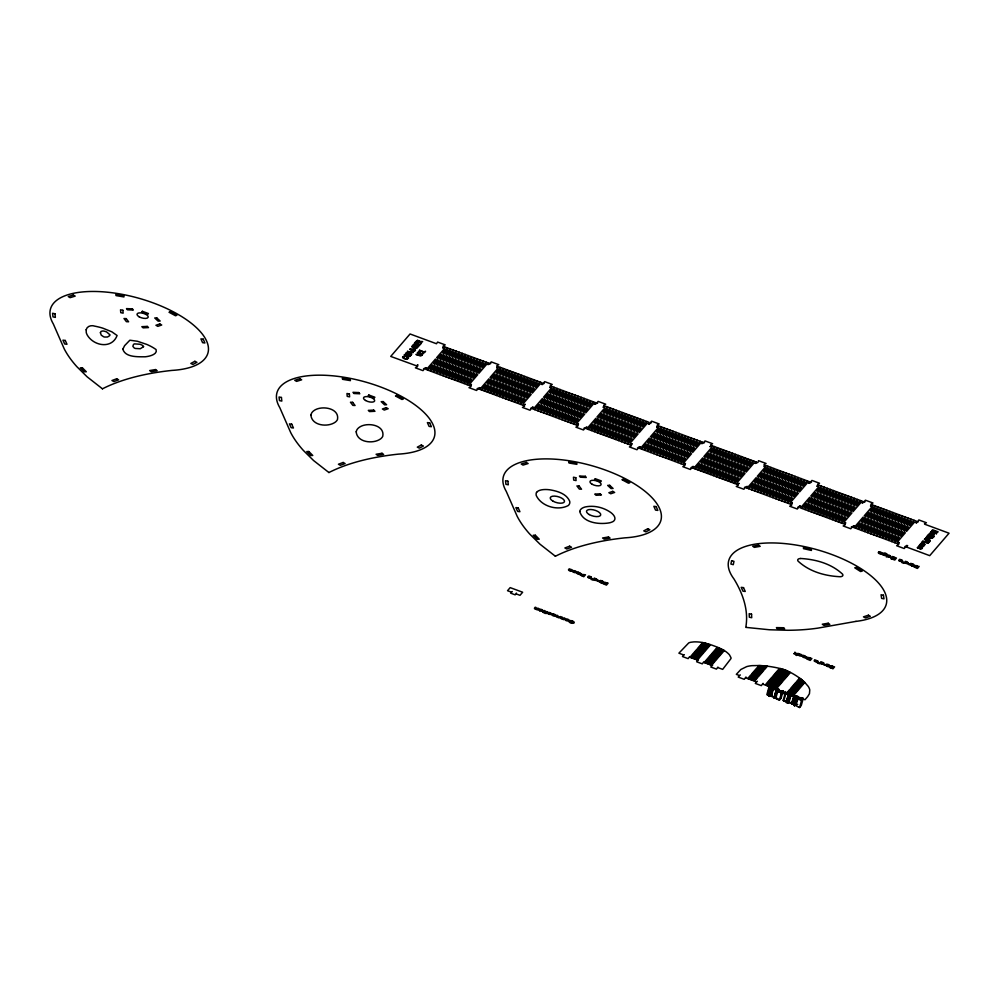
<?xml version="1.0" encoding="UTF-8"?>
<svg xmlns="http://www.w3.org/2000/svg" width="999" height="999" viewBox="0 0 999 999"><rect width="100%" height="100%" fill="white"/><g stroke="black" fill="none" stroke-linecap="round" stroke-linejoin="round"><path stroke-width="1.5" d="M787.499 692.819L788.81 693.531L786.75 700.449M789.185 702.235L791.358 702.796M786.8 700.749L786.113 700.374M404.732 356.68C399.213 356.943 409.777 360.789 406.893 357.442M413.973 345.954C408.491 346.228 418.956 350.087 416.146 346.715M420.429 351.398C414.96 351.673 425.374 355.557 422.602 352.147M596.578 579.595L594.667 579.457L596.565 579.408M823.039 663.299C818.156 665.072 829.182 664.148 820.853 661.775L819.155 663.736L821.103 663.698M890.221 556.518L886.35 556.905L888.049 554.944C890.609 554.944 892.894 558.691 888.361 556.905M907.579 562.887L903.695 563.311L905.394 561.351C908.029 561.401 910.226 565.084 905.706 563.324M768.293 691.808L769.892 686.088L770.729 687.562L768.818 687.549L766.832 694.705L769.68 695.004L768.718 696.116L769.367 696.353L771.041 694.405L769.917 694.717M767.657 695.017L769.655 687.861L771.678 687.849L769.367 696.353M768.718 696.116L771.678 687.849M771.59 689.872L772.389 687.012L773.039 687.25L770.791 695.629L771.453 695.816L773.451 688.673L772.789 688.473M774 698.064L775.998 690.908L776.885 690.871C773.251 705.806 773.126 694.492 777.672 688.96L778.321 689.198L776.323 696.353L774.462 697.527M774.65 698.301L776.885 690.871M775.112 697.764L777.672 688.96M780.756 694.605L781.555 691.745L778.671 691.121M777.472 699.35L779.445 700.074L781.443 692.919L783.116 690.983L780.406 691.021M781.63 693.581L782.429 690.721M779.445 700.074L781.131 698.126L783.116 690.983M784.302 699.063L785.901 693.343L785.239 693.144L783.241 700.299L783.903 700.499M786.051 702.522C791.72 682.442 786.375 706.418 786.812 701.885L788.81 694.742M786.775 702.784L789.21 694.879M793.918 690.883L789.622 695.953L787.624 703.096L788.873 702.634L791.308 694.005L794.068 695.816L790.271 696.191L788.273 703.333M793.631 696.69L795.154 697.027L792.532 704.208L791.57 703.796L793.568 696.64L794.879 696.815M791.57 703.796L794.055 696.553M794.804 703.184L793.019 704.382L795.017 697.227L796.802 696.041L794.405 697.864M793.593 704.595L795.591 697.439M798.426 696.628L796.428 703.783L795.204 705.194L794.567 704.957L796.565 697.801L798.426 696.628L794.742 705.731L794.105 705.494L796.802 696.041M794.742 705.731C795.953 704.457 796.503 696.465 796.74 698.576M794.567 704.957L795.778 703.546L797.776 696.39M796.253 705.906L799.575 707.517L801.573 700.361L803.246 698.413L798.963 697.402M801.56 701.248L802.359 698.388L800.948 697.577M803.246 698.413L801.248 705.569L799.575 707.517M933.291 535.227L932.367 534.19L929.582 534.015M806.555 656.98L804.32 655.856M814.447 660.102L818.106 661.288L817.032 660.976M923.338 544.867L924.412 544.63M419.692 341.483L417.582 340.184L415.971 341.446L421.428 343.119L419.355 341.958M931.792 530.769L932.616 529.782L938.123 531.818L936.413 532.942L931.905 531.356M929.507 538.786L928.808 538.998A1.573 0.662 15.6 0 1 927.984 538.798L928.683 537.974L929.532 538.661M914.185 565.434L917.219 565.734M796.765 704.745L797.689 704.432M418.818 346.116L418.069 347.015L412.824 345.08L414.498 344.018L418.768 345.567M932.641 535.139L929.545 534.165M571.503 570.367L568.955 569.455M554.695 615.197L552.135 614.285M881.293 553.209L878.733 552.297M414.71 351.049C411.725 352.048 406.331 346.928 413.349 349.825A3.259 1.361 15.6 0 0 412.699 349.475L413.062 349.275A4.058 1.698 15.6 0 1 414.048 349.862A4.071 1.698 15.6 0 0 415.109 349.862L415.484 350.199A4.196 1.748 15.6 0 1 414.485 350.224L414.81 350.736M535.476 608.503L536.238 607.604L535.227 607.23L534.465 608.116M557.217 616.545L557.979 615.646L556.967 615.272L556.168 616.196M561.725 618.206L562.487 617.307L561.475 616.932L560.714 617.819M419.043 341.396L418.494 342.033L416.77 341.396L417.657 340.572L418.968 340.934M442.857 347.777L443.206 345.979L445.179 344.855L437.624 342.07L436.488 343.743L410.065 333.978L390.721 356.418L416.371 365.784M569.742 570.079L571.278 570.616L569.78 570.392M552.934 614.897L554.457 615.446L552.959 615.209M879.532 552.922L881.056 553.458L879.557 553.234M935.126 531.755L937.237 531.843L936.75 532.405M415.646 345.179L413.673 345.055L414.21 344.468M924.537 544.542L921.49 543.394M580.894 573.588L578.683 572.452M547.327 612.25L546.915 613.436L545.004 613.386L544.742 612.624L546.228 611.975M418.082 346.054L415.871 345.866L416.483 345.217M416.433 365.746L417.919 364.81A24.575 10.265 15.6 0 1 417.694 365.147L417.495 366.583L415.409 367.844L422.964 370.629L424.051 369.368L423.539 368.818L425.711 367.682M444.58 346.94L442.907 347.939M427.472 368.331L435.477 359.028M436.588 357.742L444.592 348.451M427.872 370.167L432.43 364.872M433.541 363.599L441.546 354.295M442.657 353.009L447.215 347.727M430.482 369.443L438.499 360.139M439.597 358.866L447.614 349.563M430.894 371.278L435.452 365.996M436.551 364.71L444.567 355.407M445.666 354.133L450.237 348.838M433.504 370.554L441.521 361.263M442.619 359.977L450.636 350.674M433.916 372.39L438.474 367.108M439.572 365.821L447.589 356.531M448.688 355.244L453.246 349.95M436.526 371.678L444.543 362.375M445.641 361.089L453.658 351.798M436.938 373.514L441.483 368.219M442.594 366.945L450.611 357.642M451.71 356.356L456.268 351.074M439.548 372.789L447.552 363.486M448.663 362.212L456.668 352.909M439.947 374.625L444.505 369.343M445.616 368.057L453.621 358.766M454.732 357.48L459.29 352.185M442.569 373.901L450.574 364.61M451.685 363.324L459.69 354.033M442.969 375.749L447.527 370.454M448.638 369.168L456.643 359.877M457.754 358.591L462.312 353.296M445.579 375.025L453.596 365.721M454.695 364.435L462.712 355.144M445.991 376.86L450.549 371.578M451.648 370.292L459.665 360.989M460.764 359.715L465.334 354.42M448.601 376.136L456.618 366.845M457.717 365.559L465.734 356.256M449.013 377.972L453.571 372.689M454.67 371.403L462.687 362.113M463.786 360.826L468.344 355.532M451.623 377.26L459.64 367.957M460.739 366.67L468.756 357.38M452.035 379.096L456.58 373.801M457.692 372.527L465.709 363.224M466.808 361.938L471.366 356.655M454.645 378.371L462.649 369.068M463.761 367.794L471.778 358.491M455.044 380.207L459.602 374.925M460.714 373.638L468.718 364.335M469.83 363.062L474.388 357.767M457.667 379.483L465.671 370.192M466.783 368.906L474.787 359.603M458.066 381.318L462.624 376.036M463.736 374.75L471.74 365.459M472.852 364.173L477.41 358.878M460.676 380.607L468.693 371.303M469.805 370.017L477.809 360.726M461.088 382.442L465.646 377.16M466.745 375.874L474.762 366.571M475.861 365.284L480.432 360.002M463.698 381.718L471.715 372.427M472.814 371.141L480.831 361.838M464.11 383.554L468.668 378.271M469.767 376.985L477.784 367.694M478.883 366.408L483.441 361.114M466.72 382.842L474.737 373.539M475.836 372.252L483.853 362.962M467.132 384.677L471.678 379.383M472.789 378.109L480.806 368.806M481.905 367.52L486.463 362.237M469.742 383.953L477.747 374.65M478.858 373.376L486.875 364.073M488.012 364.473L488.986 363.349M478.946 388.848L479.92 387.724M497.077 367.819L498.501 366.683L542.182 382.829L541.47 384.228L542.157 384.553M480.919 388.087L488.936 378.783M490.034 377.51L498.051 368.206M481.331 389.922L485.889 384.64M486.988 383.354L495.005 374.051M496.103 372.777L500.661 367.482M483.941 389.198L491.958 379.907M493.056 378.621L501.073 369.318M484.353 391.034L488.898 385.751M490.01 384.465L498.026 375.174M499.125 373.888L503.683 368.594M486.963 390.322L494.967 381.019M496.078 379.732L504.083 370.442M487.362 392.157L491.92 386.863M493.031 385.589L501.036 376.286M502.147 375L506.705 369.717M489.985 391.433L497.989 382.13M499.1 380.856L507.105 371.553M490.384 393.269L494.942 387.987M496.053 386.7L504.058 377.397M505.169 376.123L509.727 370.829M492.994 392.545L501.011 383.254M502.122 381.968L510.127 372.664M493.406 394.38L497.964 389.098M499.063 387.812L507.08 378.521M508.179 377.235L512.749 371.94M496.016 393.668L504.033 384.365M505.132 383.079L513.149 373.788M496.428 395.504L500.986 390.222M502.085 388.936L510.102 379.632M511.201 378.346L515.759 373.064M499.038 394.78L507.055 385.489M508.154 384.203L516.171 374.9M499.45 396.615L503.996 391.333M505.107 390.047L513.124 380.756M514.223 379.47L518.781 374.175M502.06 395.904L510.064 386.601M511.176 385.314L519.193 376.024M502.46 397.739L507.017 392.445M508.129 391.171L516.133 381.868M517.245 380.582L521.803 375.299M505.082 397.015L513.086 387.712M514.198 386.438L522.202 377.135M505.482 398.851L510.039 393.569M511.151 392.282L519.155 382.979M520.267 381.705L524.825 376.411M508.091 398.126L516.108 388.836M517.22 387.55L525.224 378.246M508.503 399.962L513.061 394.68M514.16 393.394L522.177 384.103M523.289 382.817L527.847 377.522M511.113 399.25L519.13 389.947M520.229 388.661L528.246 379.37M511.525 401.086L516.083 395.791M517.182 394.518L525.199 385.214M526.298 383.928L530.856 378.646M514.135 400.362L522.152 391.071M523.251 389.785L531.268 380.482M514.547 402.197L519.093 396.915M520.204 395.629L528.221 386.338M529.32 385.052L533.878 379.757M517.157 401.473L525.162 392.182M526.273 390.896L534.29 381.606M517.569 403.321L522.115 398.027M523.226 396.74L531.231 387.45M532.342 386.163L536.9 380.869M520.179 402.597L528.184 393.294M529.295 392.02L537.3 382.717M520.579 404.433L525.137 399.15M526.248 397.864L534.253 388.561M535.364 387.287L539.922 381.993M523.189 403.708L531.206 394.418M532.317 393.131L540.322 383.828M523.339 405.257L525.062 404.295M525.062 404.42L523.976 405.681L524.562 406.156L522.477 407.417L530.032 410.214L531.118 408.953L530.606 408.391L532.617 407.205M542.22 384.503L544.243 383.329L543.718 382.767L544.692 381.643L552.235 384.428L550.274 385.552L550.861 386.039L549.775 387.3M533.366 407.48L532.504 408.803L576.336 425.037L577.772 423.901M550.524 387.575L551.498 386.451M534.378 407.842L542.382 398.551M543.493 397.265L551.498 387.962M534.777 409.677L539.335 404.395M540.447 403.109L548.451 393.818M549.562 392.532L554.12 387.237M537.4 408.966L545.404 399.662M546.515 398.376L554.52 389.086M537.799 410.801L542.357 405.507M543.468 404.233L551.473 394.93M552.584 393.643L557.142 388.361M540.409 410.077L548.426 400.774M549.537 399.5L557.542 390.197M540.821 411.913L545.379 406.63M546.478 405.344L554.495 396.041M555.594 394.767L560.164 389.473M543.431 411.188L551.448 401.898M552.547 400.611L560.564 391.308M543.843 413.024L548.401 407.742M549.5 406.456L557.517 397.165M558.616 395.879L563.174 390.584M546.453 412.312L554.47 403.009M555.569 401.723L563.586 392.432M546.865 414.148L551.411 408.866M552.522 407.58L560.539 398.276M561.638 396.99L566.196 391.708M549.475 413.424L557.479 404.133M558.591 402.847L566.608 393.544M549.875 415.259L554.433 409.977M555.544 408.691L563.548 399.4M564.66 398.114L569.218 392.819M552.497 414.548L560.501 405.244M561.613 403.958L569.617 394.667M552.897 416.383L557.454 411.089M558.566 409.815L566.57 400.512M567.682 399.225L572.24 393.931M555.506 415.659L563.523 406.356M564.635 405.082L572.639 395.779M555.919 417.495L560.476 412.212M561.575 410.926L569.592 401.623M570.704 400.349L575.262 395.055M558.528 416.77L566.545 407.48M567.644 406.193L575.661 396.89M558.941 418.606L563.498 413.324M564.597 412.038L572.614 402.747M573.713 401.461L578.271 396.166M561.55 417.894L569.567 408.591M570.666 407.305L578.683 398.014M561.962 419.73L566.508 414.435M567.619 413.161L575.636 403.858M576.735 402.572L581.293 397.29M564.572 419.006L572.577 409.702M573.688 408.429L581.705 399.125M564.984 420.841L569.53 415.559M570.641 414.273L578.646 404.97M579.757 403.696L584.315 398.401M567.594 420.117L575.599 410.826M576.71 409.54L584.715 400.237M567.994 421.953L572.552 416.67M573.663 415.384L581.668 406.094M582.779 404.807L587.337 399.513M570.604 421.241L578.621 411.938M579.732 410.651L587.737 401.361M571.016 423.077L575.574 417.794M576.673 416.508L584.69 407.205M585.801 405.919L590.359 400.636M573.626 422.352L581.643 413.062M582.742 411.775L590.759 402.472M574.038 424.188L578.596 418.906M579.695 417.619L587.712 408.329M588.811 407.043L593.369 401.748M576.648 423.476L584.665 414.173M585.764 412.887L593.781 403.596M594.917 403.983L595.891 402.859M603.221 407.055L604.308 405.794L603.721 405.307L605.681 404.183L598.139 401.398L597.165 402.522L597.677 403.084L594.942 404.12M585.864 428.371L586.825 427.247M587.824 427.609L595.841 418.306M596.952 417.02L604.957 407.729M588.236 429.445L592.794 424.15M593.893 422.877L601.91 413.574M603.009 412.287L607.579 406.993M590.846 428.721L598.863 419.418M599.962 418.144L607.979 408.841M591.258 430.557L595.816 425.274M596.915 423.988L604.932 414.685M606.031 413.411L610.589 408.116M593.868 429.832L601.885 420.542M602.984 419.255L611.001 409.952M594.28 431.668L598.826 426.386M599.937 425.099L607.954 415.809M609.053 414.523L613.611 409.228M596.89 430.956L604.894 421.653M606.006 420.367L614.023 411.076M597.302 432.792L601.848 427.497M602.959 426.223L610.963 416.92M612.075 415.634L616.633 410.352M599.912 432.067L607.916 422.764M609.028 421.491L617.032 412.187M600.312 433.903L604.87 428.621M605.981 427.335L613.985 418.032M615.097 416.758L619.655 411.463M602.921 433.179L610.938 423.888M612.05 422.602L620.054 413.299M603.334 435.015L607.892 429.732M608.99 428.446L617.007 419.155M618.119 417.869L622.677 412.575M605.943 434.303L613.96 425M615.059 423.713L623.076 414.423M606.356 436.138L610.913 430.856M612.012 429.57L620.029 420.267M621.128 418.981L625.686 413.698M608.965 435.414L616.982 426.123M618.081 424.837L626.098 415.534M609.378 437.25L613.923 431.968M615.034 430.681L623.051 421.391M624.15 420.104L628.708 414.81M611.987 436.538L619.992 427.235M621.103 425.949L629.12 416.658M612.399 438.374L616.945 433.079M618.056 431.805L626.061 422.502M627.172 421.216L631.73 415.934M615.009 437.649L623.014 428.346M624.125 427.072L632.13 417.769M615.409 439.485L619.967 434.203M621.078 432.917L629.083 423.613M630.194 422.34L634.752 417.045M618.019 438.761L626.036 429.47M627.147 428.184L635.152 418.881M618.431 440.596L622.989 435.314M624.088 434.028L632.105 424.737M633.216 423.451L637.774 418.156M621.041 439.885L629.058 430.581M630.157 429.295L638.174 420.005M621.453 441.72L626.011 436.438M627.11 435.152L635.127 425.849M636.226 424.563L640.784 419.28M624.063 440.996L632.08 431.705M633.179 430.419L641.196 421.116M624.475 442.832L629.02 437.55M630.132 436.263L638.149 426.973M639.248 425.686L643.806 420.392M627.085 442.12L635.089 432.817M636.201 431.531L644.218 422.24M627.497 443.956L632.042 438.661M633.154 437.387L641.158 428.084M642.27 426.798L646.828 421.503M630.107 443.231L638.111 433.928M639.223 432.654L647.227 423.351M630.257 444.78L631.967 443.818M631.98 443.931L630.881 445.192L631.48 445.679L629.42 446.928L636.95 449.737L638.036 448.476L637.524 447.914L639.522 446.728M649.125 424.026L651.161 422.852L650.649 422.29L651.598 421.178L659.165 423.951L657.192 425.075L657.767 425.549L656.68 426.81M512.287 591.545L510.651 593.156L515.172 594.83L516.433 593.081M639.31 448.126L640.284 447.003M657.429 427.097L658.865 425.961L702.784 442.257M641.283 447.365L649.3 438.062M650.399 436.775L658.416 427.485M641.695 449.2L646.241 443.918M647.352 442.632L655.369 433.329M656.468 432.055L661.026 426.76M644.305 448.476L652.31 439.185M653.421 437.899L661.438 428.596M644.717 450.312L649.263 445.03M650.374 443.743L658.378 434.453M659.49 433.166L664.048 427.872M647.327 449.6L655.332 440.297M656.443 439.011L664.447 429.72M647.727 451.436L652.285 446.141M653.396 444.867L661.4 435.564M662.512 434.278L667.07 428.996M650.337 450.711L658.353 441.408M659.465 440.134L667.469 430.831M650.749 452.547L655.307 447.265M656.405 445.979L664.422 436.675M665.534 435.402L670.092 430.107M653.358 451.823L661.375 442.532M662.474 441.246L670.491 431.943M653.771 453.658L658.329 448.376M659.427 447.09L667.444 437.799M668.543 436.513L673.101 431.218M656.38 452.947L664.397 443.643M665.496 442.357L673.513 433.067M656.793 454.782L661.338 449.5M662.449 448.214L670.466 438.911M671.565 437.624L676.123 432.342M659.402 454.058L667.407 444.767M668.518 443.481L676.535 434.178M659.815 455.894L664.36 450.611M665.471 449.325L673.476 440.035M674.587 438.748L679.145 433.454M662.424 455.182L670.429 445.879M671.54 444.592L679.545 435.302M662.824 457.018L667.382 451.723M668.493 450.449L676.498 441.146M677.609 439.86L682.167 434.577M665.434 456.293L673.451 446.99M674.562 445.716L682.567 436.413M665.846 458.129L670.404 452.847M671.503 451.56L679.52 442.257M680.631 440.984L685.189 435.689M668.456 457.405L676.473 448.114M677.572 446.828L685.589 437.525M668.868 459.24L673.426 453.958M674.525 452.672L682.542 443.381M683.641 442.095L688.199 436.8M671.478 458.529L679.495 449.225M680.594 447.939L688.611 438.648M671.89 460.364L676.435 455.069M677.547 453.796L685.564 444.493M686.663 443.206L691.221 437.924M674.5 459.64L682.504 450.337M683.616 449.063L691.633 439.76M578.021 573.289L578.059 573.251A5.457 2.273 15.6 0 1 578.846 573.451L580.719 573.701M674.912 461.476L679.457 456.193M680.569 454.907L688.573 445.604M689.685 444.33L694.243 439.036M677.522 460.751L685.526 451.461M686.638 450.174L694.642 440.871M677.921 462.587L682.479 457.305M683.591 456.019L691.595 446.728M692.707 445.442L697.265 440.147M680.531 461.875L688.548 452.572M689.66 451.286L697.664 441.995M680.943 463.711L685.501 458.429M686.6 457.142L694.617 447.839M695.729 446.553L700.287 441.271M683.553 462.987L691.57 453.696M692.669 452.41L700.686 443.106M684.677 463.411L683.241 464.547L639.385 448.301M701.835 443.506L702.796 442.382M685.426 463.698L684.34 464.96L684.914 465.434L682.829 466.695L690.384 469.48L691.47 468.219L690.958 467.669L692.981 466.483M710.139 446.578L711.226 445.317L710.626 444.83L712.587 443.706L705.044 440.921L704.083 442.033L704.595 442.594L701.86 443.643M692.769 467.882L693.731 466.758L693.106 466.433M711.85 445.729L710.139 446.69M694.742 467.12L702.747 457.829M703.858 456.543L711.862 447.24M695.142 468.956L699.7 463.673M700.811 462.387L708.815 453.096M709.927 451.81L714.485 446.516M697.752 468.244L705.769 458.941M706.88 457.654L714.884 448.364M698.164 470.079L702.722 464.785M703.82 463.511L711.837 454.208M712.949 452.922L717.507 447.639M700.774 469.355L708.791 460.052M709.889 458.778L717.906 449.475M701.186 471.191L705.744 465.909M706.842 464.622L714.859 455.319M715.958 454.046L720.516 448.751M703.796 470.467L711.812 461.176M712.911 459.89L720.928 450.586M704.208 472.302L708.753 467.02M709.864 465.734L717.881 456.443M718.98 455.157L723.538 449.862M706.817 471.59L714.822 462.287M715.933 461.001L723.95 451.71M707.23 473.426L711.775 468.131M712.886 466.858L720.891 457.554M722.002 456.268L726.56 450.986M709.839 472.702L717.844 463.411M718.955 462.125L726.96 452.822M710.239 474.537L714.797 469.255M715.908 467.969L723.913 458.678M725.024 457.392L729.582 452.097M712.849 473.813L720.866 464.523M721.977 463.236L729.982 453.946M713.261 475.661L717.819 470.367M718.918 469.08L726.935 459.79M728.046 458.504L732.604 453.209M715.871 474.937L723.888 465.634M724.987 464.36L733.004 455.057M716.283 476.773L720.841 471.491M721.94 470.204L729.957 460.901M731.056 459.627L735.614 454.333M718.893 476.048L726.91 466.758M728.009 465.472L736.026 456.168M719.305 477.884L723.85 472.602M724.962 471.316L732.979 462.025M734.078 460.739L738.636 455.444M721.915 477.172L729.919 467.869M731.031 466.583L739.048 457.292M722.327 479.008L726.872 473.713M727.984 472.44L735.988 463.136M737.1 461.85L741.658 456.568M724.937 478.284L732.941 468.981M734.053 467.707L742.057 458.404M725.336 480.119L729.894 474.837M731.006 473.551L739.01 464.248M740.122 462.974L744.68 457.679M727.946 479.395L735.963 470.104M737.075 468.818L745.079 459.515M728.358 481.231L732.916 475.949M734.015 474.662L742.032 465.372M743.144 464.085L747.702 458.791M730.968 480.519L738.985 471.216M740.084 469.93L748.101 460.639M731.38 482.355L735.938 477.072M737.037 475.786L745.054 466.483M746.153 465.197L750.711 459.915M733.99 481.63L742.007 472.34M743.106 471.053L751.123 461.75M734.402 483.466L738.96 478.184M740.059 476.898L748.076 467.607M749.175 466.321L753.733 461.026M737.012 482.754L745.017 473.451M746.128 472.165L754.145 462.874M737.162 484.29L738.873 483.329M755.281 463.261L756.255 462.137M738.885 483.454L737.799 484.715L738.323 485.177L736.288 486.451L743.843 489.248L744.929 487.987L744.417 487.425L747.177 486.401M746.216 487.649L747.19 486.525M764.347 466.608L765.771 465.484L809.702 481.78M748.189 486.888L756.206 477.584M757.304 476.298L765.321 467.008M748.601 488.723L753.159 483.429M754.257 482.142L762.274 472.852M763.373 471.565L767.931 466.271M751.211 487.999L759.228 478.696M760.326 477.422L768.343 468.119M751.623 489.835L756.168 484.552M757.279 483.266L765.296 473.963M766.395 472.689L770.953 467.395M754.233 489.11L762.237 479.82M763.348 478.533L771.365 469.23M754.645 490.946L759.19 485.664M760.301 484.378L768.306 475.087M769.417 473.801L773.975 468.506M757.254 490.234L765.259 480.931M766.37 479.645L774.375 470.354M757.654 492.07L762.212 486.775M763.323 485.502L771.328 476.198M772.439 474.912L776.997 469.63M760.264 491.346L768.281 482.042M769.392 480.769L777.397 471.466M760.676 493.181L765.234 487.899M766.333 486.613L774.35 477.31M775.461 476.036L780.019 470.741M763.286 492.457L771.303 483.166M772.402 481.88L780.419 472.577M763.698 494.293L768.256 489.011M769.355 487.724L777.372 478.434M778.471 477.147L783.029 471.853M766.308 493.581L774.325 484.278M775.424 482.992L783.441 473.701M766.72 495.417L771.265 490.134M772.377 488.848L780.394 479.545M781.493 478.259L786.051 472.977M769.33 494.692L777.334 485.402M778.446 484.115L786.463 474.812M769.742 496.528L774.287 491.246M775.399 489.96L783.403 480.669M784.515 479.383L789.073 474.088M772.352 495.816L780.356 486.513M781.468 485.227L789.472 475.936M772.751 497.652L777.309 492.357M778.421 491.083L786.425 481.78M787.537 480.494L792.095 475.212M775.361 496.928L783.378 487.624M784.49 486.351L792.494 477.047M775.773 498.763L780.331 493.481M781.43 492.195L789.447 482.892M790.559 481.618L795.117 476.323M778.383 498.039L786.4 488.748M787.499 487.462L795.516 478.159M778.795 499.875L783.353 494.592M784.452 493.306L792.469 484.016M793.568 482.729L798.126 477.435M781.405 499.163L789.422 489.86M790.521 488.573L798.538 479.283M781.817 500.998L786.375 495.704M787.474 494.43L795.491 485.127M796.59 483.841L801.148 478.558M784.427 500.274L792.432 490.984M793.543 489.697L801.56 480.394M784.839 502.11L789.385 496.828M790.496 495.541L798.501 486.251M799.612 484.965L804.17 479.67M787.449 501.386L795.454 492.095M796.565 490.809L804.57 481.518M787.849 503.234L792.407 497.939M793.518 496.653L801.523 487.362M802.634 486.076L807.192 480.781M790.459 502.509L798.476 493.206M799.587 491.933L807.592 482.629M791.583 502.934L790.147 504.07L746.29 487.824M808.74 483.029L809.702 481.905M792.332 503.209L791.245 504.47L791.82 504.945L789.734 506.218L797.289 509.003L798.376 507.742L797.864 507.18L799.887 506.006M809.49 483.304L811.5 482.117L810.988 481.555L811.95 480.432L819.505 483.229L817.532 484.353L818.131 484.827L817.045 486.088M818.768 485.252L817.07 486.238M801.648 506.643L809.652 497.34M810.763 496.053L818.78 486.763M802.06 508.479L806.605 503.196M807.716 501.91L815.721 492.607M816.832 491.321L821.39 486.038M804.67 507.754L812.674 498.464M813.785 497.177L821.79 487.874M805.069 509.59L809.627 504.308M810.738 503.021L818.743 493.731M819.854 492.445L824.412 487.15M807.679 508.878L815.696 499.575M816.807 498.289L824.812 488.998M808.091 510.714L812.649 505.419M813.748 504.145L821.765 494.842M822.876 493.556L827.434 488.274M684.352 654.657L682.467 656.543L688.136 658.628L689.635 656.605M810.701 509.989L818.718 500.686M819.817 499.413L827.834 490.109M811.113 511.825L815.671 506.543M816.77 505.257L824.787 495.954M825.886 494.68L830.444 489.385M813.723 511.101L821.74 501.81M822.839 500.524L830.856 491.221M690.759 656.368L696.365 649.862M697.14 648.975L702.672 642.557M814.135 512.937L818.693 507.654M819.792 506.368L827.809 497.077M828.908 495.791L833.466 490.497M690.609 657.492L693.793 653.796M694.567 652.896L700.174 646.39M700.948 645.491L703.371 642.694M692.007 656.83L697.614 650.324M698.388 649.425L703.995 642.931M816.745 512.225L824.749 502.922M825.861 501.635L833.878 492.345M691.857 657.954L695.042 654.258M695.816 653.358L701.423 646.852M702.197 645.953L704.745 643.006L710.726 644.742A48.352 20.205 15.6 0 1 717.257 647.152L723.126 649.874A18.319 7.655 15.6 0 1 726.598 652.147L727.297 652.722A23.964 10.015 15.6 0 1 729.47 654.857L730.968 657.667A13.961 5.832 15.6 0 1 730.993 658.553L722.677 669.367L718.206 667.719M693.244 657.292L698.85 650.786M699.625 649.887L705.232 643.381M817.157 514.06L821.702 508.778M822.814 507.492L830.818 498.189M831.93 496.903L836.488 491.62M693.094 658.416L696.278 654.72M697.052 653.821L702.659 647.315M703.433 646.415L706.068 643.356M694.48 657.742L700.087 651.248M700.861 650.349L706.468 643.843M694.33 658.878L697.514 655.169M698.289 654.27L703.895 647.777M704.67 646.877L707.392 643.718M819.767 513.336L827.771 504.045M828.883 502.759L836.887 493.456M695.716 658.204L701.323 651.698M702.097 650.799L707.704 644.293M695.566 659.328L698.751 655.631M699.525 654.732L705.132 648.226M705.906 647.327L708.678 644.105M820.167 515.172L824.724 509.89M825.836 508.603L833.84 499.313M834.952 498.026L839.51 492.732M696.965 658.666L702.559 652.16M703.333 651.261L708.94 644.755M696.803 659.79L699.999 656.093M700.761 655.194L706.368 648.688M707.142 647.789L709.964 644.517M698.201 659.115L703.796 652.609M704.57 651.723L710.177 645.217M822.776 514.46L830.793 505.157M831.905 503.871L839.909 494.58M698.501 659.889L696.628 661.775L702.285 663.86L703.783 661.837M823.188 516.296L827.746 511.001M828.845 509.727L836.862 500.424M837.974 499.138L842.532 493.843M825.798 515.571L833.815 506.268M834.914 504.994L842.931 495.691M826.21 517.407L830.768 512.125M831.867 510.839L839.884 501.535M840.983 500.262L845.541 494.967M828.82 516.683L836.837 507.392M837.936 506.106L845.953 496.803M704.932 661.613L710.539 655.107M711.313 654.208L716.92 647.702M704.782 662.737L707.966 659.04M708.741 658.141L714.347 651.635M715.122 650.736L717.944 647.464M829.232 518.518L833.79 513.236M834.889 511.95L842.906 502.659M844.005 501.373L848.563 496.078M706.181 662.062L711.775 655.569M712.549 654.67L718.156 648.164M706.018 663.199L709.215 659.49M709.977 658.591L715.584 652.097M716.358 651.198L719.143 647.976M831.842 517.807L839.847 508.503M840.958 507.217L848.975 497.927M707.417 662.524L713.011 656.018M713.786 655.119L719.392 648.626M707.255 663.648L710.451 659.952M711.226 659.053L716.82 652.547M717.594 651.648L720.316 648.501M708.653 662.986L714.26 656.48M715.034 655.581L720.629 649.075M832.254 519.642L836.8 514.348M837.911 513.074L845.916 503.771M847.027 502.485L851.585 497.202M708.491 664.11L711.688 660.414M712.462 659.515L718.069 653.009M718.83 652.11L721.478 649.05M709.889 663.436L715.496 656.942M716.271 656.043L721.865 649.537M834.864 518.918L842.869 509.615M843.98 508.341L851.985 499.038M709.74 664.572L712.924 660.863M713.698 659.964L719.305 653.471M720.079 652.572L722.614 649.612M711.126 663.898L716.733 657.392M717.507 656.493L723.114 649.987M710.976 665.034L714.173 661.326M714.947 660.426L720.541 653.92M721.315 653.034L723.738 650.224M835.264 520.754L839.822 515.472M840.933 514.185L848.938 504.882M850.049 503.608L854.607 498.314M712.374 664.36L717.981 657.854M718.756 656.955L724.275 650.549M712.662 665.122L710.776 667.007L716.445 669.093L717.944 667.07M837.886 520.029L845.891 510.739M847.002 509.453L855.007 500.149M838.286 521.865L842.844 516.583M843.943 515.297L851.96 506.006M853.071 504.72L857.629 499.425M840.896 521.153L848.913 511.85M850.012 510.564L858.029 501.273M841.308 522.989L845.866 517.707M846.965 516.421L854.982 507.117M856.081 505.831L860.651 500.549M843.918 522.265L851.935 512.974M853.034 511.688L861.051 502.385M845.042 522.689L843.606 523.826L799.937 507.679L800.636 506.281L799.987 505.956M862.187 502.784L863.161 501.66M853.134 527.16L854.095 526.036M871.253 506.131L872.676 504.994L916.358 521.141L915.646 522.539L916.333 522.864M855.094 526.398L863.111 517.107M864.222 515.821L872.227 506.518M855.506 528.234L860.064 522.952M861.163 521.665L869.18 512.375M870.291 511.088L874.849 505.794M858.116 527.522L866.133 518.219M867.232 516.933L875.249 507.642M858.528 529.358L863.086 524.063M864.185 522.789L872.202 513.486M873.301 512.2L877.859 506.918M861.138 528.633L869.155 519.33M870.254 518.056L878.271 508.753M861.55 530.469L866.108 525.187M867.207 523.901L875.224 514.597M876.323 513.324L880.881 508.029M864.16 529.745L872.164 520.454M873.276 519.168L881.293 509.865M740.309 674.912L738.199 677.085L744.243 679.32L745.978 677.01M864.572 531.58L869.118 526.298M870.229 525.012L878.233 515.721M879.345 514.435L883.903 509.14M867.182 530.869L875.186 521.565M876.298 520.279L884.302 510.988M867.582 532.704L872.139 527.41M873.251 526.136L881.255 516.833M882.367 515.546L886.925 510.264M870.191 531.98L878.208 522.677M879.32 521.403L887.324 512.1M870.604 533.816L875.161 528.533M876.26 527.247L884.277 517.944M885.389 516.67L889.947 511.376M747.714 678.558L750.823 674.949M751.573 674.075L757.03 667.744M757.779 666.87L758.965 665.496M873.213 533.091L881.23 523.801M882.329 522.514L890.346 513.211M749.2 677.946L754.657 671.615M755.406 670.741L759.902 665.534M749.125 679.07L752.235 675.474M752.984 674.6L758.441 668.269M759.19 667.394L760.763 665.571M873.626 534.927L878.183 529.645M879.282 528.359L887.299 519.068M888.398 517.782L892.956 512.487M750.561 678.458L756.018 672.127M756.767 671.253L761.613 665.634M750.499 679.582L753.596 675.973M754.345 675.099L759.802 668.781M760.564 667.906L762.462 665.684M876.235 534.215L884.252 524.912M885.351 523.626L893.368 514.335M751.935 678.958L757.379 672.627M758.141 671.753L763.311 665.759M751.86 680.082L754.969 676.485M755.719 675.611L761.176 669.28M761.925 668.406L764.148 665.821M753.296 679.47L758.753 673.139M759.502 672.265L764.959 665.933M876.647 536.051L881.205 530.769M882.304 529.482L890.321 520.179M891.42 518.893L895.978 513.611M753.221 680.594L756.33 676.985M757.08 676.111L762.537 669.78M763.286 668.918L765.808 665.996M754.657 679.969L760.114 673.638M760.863 672.764L766.32 666.433M879.257 535.327L887.274 526.036M888.373 524.75L896.39 515.447M754.595 681.093L757.692 677.497M758.453 676.623L763.898 670.292M764.66 669.417L767.444 666.183M879.669 537.162L884.215 531.88M885.326 530.594L893.331 521.303M894.442 520.017L899 514.722M757.392 681.231L755.281 683.403L761.325 685.626L763.061 683.328M882.279 536.451L890.284 527.147M891.395 525.861L899.4 516.57M882.679 538.286L887.237 532.991M888.348 531.718L896.353 522.415M897.464 521.128L902.022 515.846M885.301 537.562L893.306 528.259M894.417 526.985L902.422 517.682M885.701 539.398L890.259 534.115M891.37 532.829L899.375 523.526M900.486 522.252L905.044 516.958M888.311 538.673L896.328 529.383M897.427 528.096L905.444 518.793M888.723 540.509L893.281 535.227M894.38 533.941L902.397 524.65M903.496 523.364L908.066 518.069M765.996 684.053L772.065 677.01M772.901 676.036L778.97 669.005M765.846 685.277L769.292 681.268M770.129 680.294L776.198 673.264M777.035 672.29L780.306 668.493M891.333 539.797L899.35 530.494M900.449 529.208L908.466 519.917M767.369 684.552L773.438 677.522M774.275 676.548L780.344 669.505M767.22 685.776L770.666 681.78M771.503 680.806L777.572 673.763M778.408 672.789L781.767 668.893L783.903 669.58A15.859 6.631 15.6 0 1 786.663 670.604L790.883 672.639A50.45 21.079 15.6 0 1 804.67 682.317L808.228 686.388A31.956 13.349 15.6 0 1 809.764 689.947L809.452 693.706L807.642 696.653L804.982 699.737L802.209 698.713M891.745 541.633L896.303 536.351M897.402 535.064L905.419 525.761M906.518 524.475L911.076 519.193M768.743 685.064L774.812 678.021M775.649 677.06L781.717 670.017M768.593 686.288L772.04 682.28M772.876 681.318L778.945 674.275M779.782 673.301L783.204 669.33M894.355 540.909L902.372 531.618M903.471 530.332L911.488 521.028M770.117 685.564L776.173 678.533M777.01 677.559L783.079 670.516M883.428 554.845L882.317 554.695C882.292 550.936 889.56 554.87 886.113 554.033M769.954 686.788L773.413 682.792M774.25 681.817L780.306 674.775M781.143 673.813L784.59 669.805M771.478 686.076L777.547 679.033M778.383 678.059L784.44 671.028M894.767 542.744L899.312 537.462M900.424 536.176L908.441 526.885M909.54 525.599L914.097 520.304M771.328 687.3L774.774 683.291M775.611 682.317L781.68 675.287M782.517 674.313L785.951 670.329M772.389 687.012L771.315 687.562L769.892 686.088M772.839 686.575L778.908 679.545M779.744 678.571L785.813 671.528M897.377 542.032L905.381 532.729M906.493 531.443L914.497 522.152M776.136 683.803L770.716 688.96M776.972 682.829L783.041 675.786M783.878 674.812L787.262 670.891M897.527 543.568L898.488 542.457M774.213 687.087L780.269 680.044M781.106 679.07L787.175 672.04M899.25 542.732L898.163 543.993L898.738 544.467L896.652 545.729L904.195 548.526L905.294 547.265L904.769 546.703L906.792 545.516M916.408 522.827L918.406 521.64L917.894 521.078L918.868 519.955L926.41 522.739L924.45 523.863L925.024 524.338L949.05 533.216L929.719 555.656L906.605 547.065M774.05 688.311L777.509 684.303M778.346 683.328L784.402 676.298M785.239 675.324L788.548 671.49M775.574 687.587L781.643 680.544M782.479 679.582L788.536 672.539M775.461 688.835L778.92 684.827M779.757 683.853L785.813 676.81M786.65 675.848L789.847 672.14M803.671 656.693L803.696 656.655A5.457 2.273 15.6 0 1 804.495 656.855L806.355 657.117M776.985 688.111L783.054 681.068M783.89 680.094L789.947 673.064M778.321 689.198L776.46 690.371M779.432 689.385L778.533 690.147M781.555 691.745L780.956 692.432L779.045 691.72M906.58 546.928L907.554 545.804M785.102 691.47L783.353 693.781M779.744 698.663L781.131 698.126M786.725 692.969L789.822 689.372M790.571 688.498L796.028 682.167M796.79 681.293L799.562 678.059M788.161 692.344L793.606 686.026M794.367 685.152L799.812 678.821M788.086 693.481L791.196 689.872M791.945 688.998L797.402 682.667M798.151 681.793L800.661 678.883M789.522 692.856L794.979 686.525M795.728 685.651L801.186 679.32M789.447 693.98L792.557 690.384M793.306 689.51L798.763 683.179M799.512 682.305L801.735 679.72M790.883 693.356L796.34 687.025M797.09 686.151L802.272 680.157M794.68 690.009L800.124 683.678M800.886 682.804L802.784 680.594M792.257 693.868L797.702 687.537M798.463 686.663L803.308 681.043M932.591 530.806L934.927 530.993L934.24 531.705M792.182 694.992L795.291 691.383M796.041 690.521L801.498 684.19M802.247 683.316L803.82 681.493M927.184 538.861L928.146 537.762L926.423 537.687M793.618 694.367L799.075 688.036M799.824 687.162L804.32 681.955M793.593 695.516L796.702 691.907M797.452 691.033L802.909 684.702M803.658 683.828L804.844 682.454M796.515 695.691L795.616 696.453M794.105 705.494L794.979 705.456M802.185 697.789L801.648 698.688M802.597 697.939L801.785 699.063L799.675 698.201M799.275 706.805L798.426 706.793M922.439 547.839L921.465 548.014A1.561 0.649 15.6 0 1 921.665 548.863A1.561 0.649 15.6 0 1 919.892 548.738M928.508 541.982L929.02 541.396L927.047 540.671L926.485 541.358L928.246 542.17M411.126 355.219L410.701 355.519A1.923 0.799 15.6 0 1 408.628 355.394L408.791 355.12A1.611 0.674 15.6 0 0 409.428 355.282L410.589 354.657L409.041 354.158A11.851 4.958 15.6 0 0 408.628 354.345L405.894 354.195A1.536 0.637 15.6 0 1 405.532 353.758A2.772 1.161 15.6 0 1 406.181 352.984A1.673 0.699 15.6 0 1 407.842 353.122L406.368 353.396A3.097 1.299 15.6 0 0 406.181 353.609L407.13 354.333L408.978 353.721M414.073 350.899L412.013 350.087L414.16 350.549M558.691 617.02L560.451 616.558L559.228 617.981L556.218 616.783M791.832 703.221L788.96 702.747M563.161 618.718L563.948 617.857L564.959 618.231L563.736 619.642L560.751 618.468M825.436 664.635L827.272 664.148L826.048 665.571L823.601 664.622L824.874 664.71M921.865 544.355L921.49 543.693M598.95 580.931L600.811 580.431L599.587 581.855L597.24 580.968L598.413 581.006M536.863 609.053L537.699 608.154L538.711 608.528L537.487 609.939L534.49 608.753M602.772 583.016L603.821 582.929L603.146 582.292M913.785 566.308L914.822 566.221L914.16 565.609M806.568 658.341L807.604 658.254L806.942 657.642M829.245 666.72L830.281 666.633L829.632 666.071M603.309 582.005L608.141 583.141L606.443 585.114L602.797 583.541M807.105 657.33L810.002 657.767M829.782 665.709L832.679 666.146M933.915 534.453L933.141 534.203M909.927 564.235L910.801 563.361L911.812 563.723L910.589 565.147L909.078 564.61M933.066 535.427L932.379 535.514L934.315 536.238L928.595 534.453L929.707 533.528L932.242 534.128M798.426 698.401L799.387 698.351L798.738 697.752M785.763 692.369L788.124 692.806M921.765 547.652L917.969 546.79L921.19 548.226M934.14 531.743L932.741 531.456M444.655 346.89L488.973 363.224M425.774 367.644L426.448 367.844L425.724 369.355L469.393 385.502L471.428 384.403L470.529 385.914L471.091 386.388L469.006 387.662L476.56 390.447L477.647 389.185L477.135 388.623L479.907 387.612M496.978 367.869L496.803 365.796L498.776 364.672L491.221 361.875L490.259 362.999L490.771 363.561L488.024 364.585M551.56 386.413L595.879 402.747M550.362 387.637L549.812 387.462M523.189 405.319L478.958 388.973M532.692 407.167L533.366 407.367M577.834 423.851L578.508 424.051L577.434 425.437L578.009 425.911L575.923 427.172L583.466 429.97L584.552 428.708L584.04 428.146L586.813 427.122M649.038 424.076L648.388 423.863L649.088 422.34L605.444 406.206L603.296 407.242M657.342 427.147L656.73 426.973M630.157 444.83L585.889 428.509M639.597 446.678L640.272 446.89M711.925 445.691L756.243 462.025M684.74 463.374L685.426 463.573M764.247 466.658L764.085 464.585L766.046 463.461L758.503 460.676L758.004 462.337L755.356 463.449M737.062 484.34L692.806 468.044M809.327 483.354L808.79 483.179M818.83 485.214L863.148 501.535M791.658 502.897L792.332 503.096M871.153 506.181L870.504 505.969L871.59 504.595L871.003 504.108L872.964 502.984L865.421 500.199L864.447 501.323L864.972 501.885L862.262 502.959M845.104 522.652L845.778 522.852L844.704 524.238L845.291 524.712L843.206 525.973L850.761 528.771L851.847 527.509L851.335 526.948L854.083 525.924M898.563 542.407L899.237 542.607M897.364 543.631L853.158 527.31M906.867 545.479L907.542 545.679M416.683 345.142L417.957 345.429M536.613 609.128L535.789 608.978M558.341 617.17L557.567 617.032M562.849 618.831L562.012 618.668M936.363 532.579L935.514 532.767M410.139 349.051L410.976 349.275M799.312 698.601L801.585 699.288L799.212 699.138M414.523 344.355L415.572 344.667M915.059 566.595L916.358 566.97M807.841 658.641L809.839 659.265L807.766 659.065M830.519 667.02L832.517 667.644L830.631 667.544M579.62 573.314L579.645 573.314A2.435 1.011 15.6 0 1 578.933 573.164L578.533 573.064M805.269 656.73L805.294 656.73A2.435 1.011 15.6 0 1 804.582 656.58L804.183 656.48M787.262 694.055L785.988 693.581M785.264 701.211L784.065 700.811M578.771 572.714L579.695 572.964M804.407 656.131L805.331 656.368M880.256 552.472L881.318 552.971M570.479 569.63L571.528 570.129M553.658 614.46L554.707 614.959M925.199 538.698L930.231 540.784L925.786 539.148M792.881 703.97L792.032 703.683M900.311 559.865L901.46 560.289M589.31 576.573L590.446 576.997M815.771 660.289L816.92 660.714M772.652 696.578L771.528 696.091M900.786 561.163L899.874 560.851M589.81 577.872L588.848 577.547M816.183 661.575L815.296 661.251M885.014 553.496L885.976 553.821M578.921 573.851L578.084 573.538M804.582 657.267L803.745 656.955M920.566 548.538L917.207 547.664L919.942 548.676M404.97 355.394L407.542 355.931L406.98 356.593L405.631 355.819A7.243 3.022 15.6 0 0 404.72 355.332M408.029 351.76L410.676 352.31L410.102 352.972L408.753 352.185A7.243 3.022 15.6 0 0 407.842 351.71M704.782 643.006L704.133 642.856A18.319 7.655 15.6 0 0 699.375 642.082L698.251 641.982A23.514 9.828 15.6 0 0 693.806 641.895L690.784 642.257A14.785 6.181 15.6 0 0 689.497 642.619A13.961 5.832 15.6 0 0 688.723 642.931L678.895 653.184L683.366 654.832M546.041 611.6L547.24 611.7M570.292 621.952L569.155 621.653A2.348 0.987 15.6 0 0 569.368 622.215A2.76 1.161 15.6 0 0 573.351 623.214A2.76 1.161 15.6 0 0 573.476 621.515A2.76 1.161 15.6 0 0 569.592 620.666M781.643 668.918L779.058 668.269A50.45 21.079 15.6 0 0 759.29 665.534L752.122 665.646A32.08 13.399 15.6 0 0 746.678 666.62L740.858 669.48L736.325 674.362L739.098 675.386M899.624 560.564C896.34 560.027 903.346 562.837 901.672 560.851M588.623 577.272C585.377 576.71 592.195 579.545 590.709 577.597A9.578 4.008 15.6 0 0 589.385 576.898L589.285 576.835M815.084 660.976C811.85 660.501 818.793 663.224 817.132 661.276A9.578 4.008 15.6 0 0 815.846 660.614L815.746 660.551M572.664 571.353L573.713 571.653M798.301 654.757L799.362 655.057M547.627 613.136L548.688 613.436M924.599 539.085L925.236 539.273M788.785 693.631L787.836 692.981M901.573 560.551C904.982 561.426 898.426 557.979 899.137 560.014A3.496 1.461 15.6 0 0 900.111 560.564L900.274 560.664M590.571 577.26C593.893 578.096 587.512 574.712 588.136 576.723A3.496 1.461 15.6 0 0 589.11 577.272L589.273 577.372A5.195 2.173 15.6 0 1 589.934 577.722M787.187 692.707L786.538 692.956A6.069 2.535 15.6 0 0 787 693.194A13.649 5.707 15.6 0 1 787.424 693.418L788.199 694.055L787.512 694.355A1.761 0.737 15.6 0 1 785.127 693.119M604.595 583.404L606.056 583.928L604.195 583.841M605.419 582.579L606.793 583.079L604.532 582.892M831.892 666.296L833.253 666.795L830.943 666.583M809.452 657.991L811.925 658.478L810.239 660.439L806.568 658.853M832.13 666.383L834.602 666.857L832.916 668.818L831.031 667.694M809.515 658.016L810.576 658.416L808.316 658.229M915.958 567.42L917.057 567.232L914.934 566.995M577.634 571.865L578.646 572.24M803.283 655.282L804.282 655.656M689.897 657.255L697.527 660.064M704.058 662.487L711.675 665.297M746.003 677.934L756.181 681.693M763.086 684.253L778.221 689.847M787.15 693.144L791.77 694.854M792.944 695.292L795.304 696.153M511.063 592.02L507.529 590.709L510.189 587.624L522.652 592.232L519.992 595.317L516.458 594.005M768.818 687.549L769.655 687.861M796.565 697.801L797.202 698.039M775.998 690.908L776.648 691.146M781.443 692.919L779.407 692.17A5.02 2.098 15.6 0 1 778.683 691.882M788.049 695.366L788.773 695.629M789.622 695.953L790.271 696.191M801.573 700.361L798.301 698.85M796.815 698.751L799.237 699.65M795.778 703.546L796.428 703.783M779.295 698.801L778.958 699.587L776.947 698.825M774.237 697.789L774.887 698.026M777.347 699.3L777.409 699.325A5.02 2.098 15.6 0 1 776.685 699.038A1.686 0.699 15.6 0 1 775.886 698.451M830.506 667.931L829.22 667.22M771.777 695.354L771.178 695.092L773.176 687.936L775.761 688.798L773.513 688.923M879.932 552.534L878.97 552.097A2.185 0.912 15.6 0 1 882.379 553.159A2.185 0.912 15.6 0 1 880.294 553.97A2.185 0.912 15.6 0 1 878.508 552.197M570.142 569.705L569.193 569.268A2.185 0.912 15.6 0 1 572.589 570.317A2.185 0.912 15.6 0 1 570.504 571.128A2.185 0.912 15.6 0 1 568.731 569.355M552.372 614.085L553.334 614.522M798.701 654.22L801.186 655.107L799.5 655.356M573.051 570.816L575.536 571.703L573.876 571.965M548.026 612.599L550.511 613.486L548.851 613.748M804.994 657.217L805.868 657.617M579.358 573.813L580.219 574.213M932.067 534.403L932.704 534.977M785.788 692.894L787.224 693.681M900.261 560.114L900.311 560.139A9.578 4.008 15.6 0 1 901.685 560.851L901.76 560.914M915.509 566.171L919.142 566.433L917.457 568.406L913.798 566.833M569.855 620.829C574.25 620.679 573.026 624.487 570.304 622.09M785.738 700.736L785.514 701.51A1.761 0.737 15.6 0 1 783.129 700.274M933.216 533.741L930.231 532.554L934.015 534.09M905.893 563.036L906.193 562.212L907.567 562.699M888.523 556.605L888.848 555.794L890.221 556.293M821.303 663.411L821.653 662.624L823.026 663.124M921.84 547.202L918.718 545.904L922.489 547.502M814.485 660.302L814.597 660.439A3.496 1.461 15.6 0 0 815.571 660.976L815.733 661.076A5.195 2.173 15.6 0 1 816.408 661.438M900.261 560.664A5.195 2.173 15.6 0 1 900.948 561.013M884.302 553.796A1.911 0.799 15.6 0 1 886.538 554.77A1.911 0.799 15.6 0 1 885.751 555.631A1.911 0.799 15.6 0 1 883.341 554.857M422.814 352.098A2.76 1.149 15.6 0 1 422.515 353.858A2.76 1.149 15.6 0 1 418.531 352.472A2.76 1.149 15.6 0 1 420.367 351.248M407.105 357.392A2.76 1.149 15.6 0 1 406.805 359.153A2.76 1.149 15.6 0 1 402.834 357.767A2.76 1.149 15.6 0 1 404.657 356.543M408.853 353.534A1.786 0.749 15.6 0 1 410.789 354.208A1.786 0.749 15.6 0 1 410.951 355.132M416.346 346.665A2.76 1.149 15.6 0 1 416.059 348.426A2.76 1.149 15.6 0 1 412.075 347.04A2.76 1.149 15.6 0 1 413.911 345.816M419.855 341.745A2.035 0.849 15.6 0 1 420.442 341.795L422.677 341.658L420.966 341.471A2.96 1.236 15.6 0 0 419.655 341.458M921.677 544.405A2.073 0.862 15.6 0 1 921.827 543.044A2.073 0.862 15.6 0 1 924.849 544.105A2.073 0.862 15.6 0 1 923.388 545.004M925.811 541.72A2.66 1.111 15.6 0 1 926.023 540.983L926.398 540.422L924.387 539.323L929.894 541.358L929.232 542.132A5.27 2.21 15.6 0 1 929.008 542.357M928.97 542.457A1.773 0.737 15.6 0 1 927.434 542.494A1.773 0.737 15.6 0 1 925.936 541.733M926.485 538.648A2.185 0.912 15.6 0 1 927.01 537.237A2.185 0.912 15.6 0 1 930.032 538.698A2.185 0.912 15.6 0 1 927.284 539.035M572.914 570.729A2.11 0.874 15.6 0 1 576.148 571.478A2.11 0.874 15.6 0 1 575.312 572.677A2.11 0.874 15.6 0 1 572.502 571.328M580.444 574.35A2.135 0.899 15.6 0 1 576.96 573.339M576.81 573.089A2.135 0.899 15.6 0 1 576.81 572.777M798.563 654.145A2.11 0.874 15.6 0 1 801.797 654.882A2.11 0.874 15.6 0 1 800.948 656.081A2.11 0.874 15.6 0 1 798.139 654.732M806.093 657.754A2.135 0.899 15.6 0 1 802.609 656.743M802.459 656.493A2.135 0.899 15.6 0 1 802.447 656.193M774.1 696.628A1.973 0.824 15.6 0 1 772.127 696.628A1.973 0.824 15.6 0 1 770.529 695.591M770.966 694.967A1.973 0.824 15.6 0 1 771.703 694.904M772.964 687.811A1.973 0.824 15.6 0 1 775.948 688.548A1.973 0.824 15.6 0 1 775.162 689.647A1.973 0.824 15.6 0 1 772.527 688.436M775.898 698.026A1.686 0.699 15.6 0 1 776.735 697.789M780.369 691.033A2.535 1.061 15.6 0 0 778.696 690.571A1.686 0.699 15.6 0 0 777.896 690.871M778.658 691.895A1.686 0.699 15.6 0 1 777.884 691.296M552.297 614.035A2.185 0.912 15.6 0 1 555.769 615.147A2.185 0.912 15.6 0 1 553.683 615.946A2.185 0.912 15.6 0 1 551.91 614.173M547.889 612.524A2.11 0.874 15.6 0 1 551.123 613.274A2.11 0.874 15.6 0 1 550.274 614.46A2.11 0.874 15.6 0 1 547.464 613.111M143.556 346.678L140.272 348.738L135.352 348.464A2.96 1.236 15.6 0 1 134.191 347.939L132.842 346.341L133.454 344.555A13.674 5.707 15.6 0 1 134.365 343.868L139.922 344.243A7.193 3.009 15.6 0 1 141.371 344.805L142.108 345.154A3.422 1.436 15.6 0 1 143.219 345.991L143.556 346.678M803.508 547.577L803.483 548.638L811.413 550.461L811.438 549.413L803.508 547.577M579.745 511.476C583.054 523.076 599.587 524.725 609.802 522.764A27.984 11.688 15.6 0 0 613.261 521.428L613.848 520.941A18.132 7.58 15.6 0 0 610.651 512.4C603.384 507.342 593.893 505.107 585.177 506.968A22.278 9.303 15.6 0 0 580.307 509.977L579.745 511.476M793.456 695.379C791.782 697.864 790.271 692.931 793.456 695.416M883.803 554.595L885.701 554.795L883.803 554.532M422.065 355.282L420.517 355.994L415.921 354.433L421.341 355.319L417.232 352.909L422.065 355.282M597.664 579.807L596.653 580.531L592.694 580.019L594.38 578.059L597.664 579.807M100.4 332.704L101.236 335.115L103.496 336.688A2.96 1.236 15.6 0 0 104.77 337.063L107.542 337L109.565 335.726A13.674 5.707 15.6 0 0 109.99 334.865L106.643 331.943A7.193 3.009 15.6 0 0 105.145 331.418L104.321 331.181A3.422 1.436 15.6 0 0 102.635 330.994L101.036 331.418L100.4 332.704M539.835 610.102L541.895 610.414L539.835 610.102M566.083 619.805L568.144 620.117L566.083 619.767M310.901 415.047C311.738 425.774 327.784 427.497 335.177 422.227A34.316 14.336 15.6 0 0 337.462 419.58C339.835 407.879 321.041 405.02 313.711 410.789A34.316 14.336 15.6 0 0 311.426 413.449L310.901 415.047M356.193 431.793C357.03 442.52 373.077 444.243 380.469 438.973A34.316 14.336 15.6 0 0 382.754 436.313C385.127 424.625 366.333 421.753 359.003 427.535A34.316 14.336 15.6 0 0 356.718 430.194L356.193 431.793M122.852 349.175C125.2 357.517 138.024 356.755 145.18 356.793A34.141 14.261 15.6 0 0 149.675 355.981C152.497 355.257 157.53 353.321 156.081 349.55L153.509 347.852A29.683 12.4 15.6 0 0 146.841 344.443L137.412 341.258L129.845 340.222L124.613 345.654L122.852 349.175M86.164 329.745L86.264 332.53A34.141 14.261 15.6 0 0 87.512 335.477C94.106 346.054 111.9 349.213 117.095 335.514L111.838 331.805L102.797 328.159A29.683 12.4 15.6 0 0 94.893 326.186C91.683 324.925 87.025 325.961 86.164 329.745M731.618 560.701L730.893 564.048L733.266 564.685L733.978 561.338L731.618 560.701M592.307 578.958C592.32 580.419 589.81 579.183 591.558 578.683L592.307 578.958M818.768 662.674C818.793 664.135 816.27 662.886 818.019 662.399L818.768 662.674M903.308 562.25C903.333 563.711 900.811 562.474 902.559 561.975L903.308 562.25M536.6 492.382L536.263 492.957A27.984 11.688 15.6 0 0 536.288 495.591C541.433 506.493 557.842 511.138 568.269 505.531A22.278 9.303 15.6 0 0 569.68 501.236C566.421 493.518 556.992 490.959 549.4 489.747A18.132 7.58 15.6 0 0 536.6 492.382M142.382 311.301L141.658 312.138L147.69 314.373L148.414 313.536L142.382 311.301M368.843 395.017L368.119 395.854L374.163 398.089L374.887 397.252L368.843 395.017M404.295 354.995L408.641 357.954L407.48 356.88L410.214 356.131L404.295 354.995M407.417 351.361L411.775 354.32L410.601 353.246L411.301 352.435L413.336 352.497L407.417 351.361M415.621 341.845L414.41 343.256L419.642 345.192L420.891 343.743L419.243 344.705L417.47 344.043L418.394 342.969L417.782 342.744L416.845 343.818L415.247 343.219L416.233 342.07L415.621 341.845M419.518 350.262L424.525 352.46L425.574 351.236L424.125 351.973L419.518 350.262M595.317 478.733L594.592 479.57L600.624 481.805L601.348 480.956L595.317 478.733M542.857 612.187L543.881 612.562L542.857 612.187M544.255 610.576L543.031 611.987L544.043 612.362L545.267 610.951L544.255 610.576M580.431 575.049L583.766 576.723L585.464 574.762L581.468 574.388L582.991 575.998L580.431 575.049M600.411 582.417L601.423 582.792L600.411 582.417M601.81 580.806L600.586 582.23L601.598 582.604L602.822 581.181L601.81 580.806M796.628 654.033L795.728 655.082L796.74 655.456L798.438 653.483L796.403 653.583L794.892 652.185L795.516 653.596L793.768 653.633L796.628 654.033M892.457 556.568L895.116 557.991L891.72 557.879L893.993 559.29L890.858 558.578L894.779 560.027L896.465 558.054L892.457 556.568M922.164 541.908L922.939 542.195L922.164 541.908M922.776 541.208L926.76 542.682L922.776 541.208M927.072 536.213L932.567 538.261L928.246 536.663C944.467 539.622 918.031 531.393 932.329 536.738L927.072 536.213M930.993 531.668L934.977 533.141L930.993 531.668M927.509 542.957L928.283 543.244L927.509 542.957M935.713 533.416L936.5 533.703L935.713 533.416M911.413 565.709L912.437 566.083L911.413 565.709M912.811 564.098L911.587 565.521L912.599 565.896L913.823 564.472L912.811 564.098M826.885 666.133L827.896 666.508L826.885 666.133M828.271 664.522L827.047 665.946L828.059 666.308L829.282 664.897L828.271 664.522M194.855 361.313L190.859 363.449L192.907 364.448L196.903 362.312L194.855 361.313M421.316 445.03L417.32 447.152L419.368 448.151L423.376 446.029L421.316 445.03M647.789 528.733L643.781 530.869L645.841 531.868L649.837 529.732L647.789 528.733M170.404 311.725L169.043 312.275L175.537 315.771L176.898 315.222L170.404 311.725M396.878 395.429L395.504 395.991L401.998 399.488L403.371 398.926L396.878 395.429M623.339 479.145L621.977 479.695L628.471 483.191L629.832 482.642L623.339 479.145M116.696 378.771L111.975 380.519L113.886 381.581L118.606 379.832L116.696 378.771M343.169 462.475L338.436 464.235L340.347 465.297L345.08 463.548L343.169 462.475M569.63 546.191L564.91 547.952L566.82 549.013L571.54 547.252L569.63 546.191M908.74 563.985C907.317 564.697 910.439 564.51 908.765 563.998M159.815 323.938L155.944 325.274L157.817 326.361L161.701 325.012L159.815 323.938M386.288 407.642L382.405 408.991L384.278 410.065L388.161 408.728L386.288 407.642M612.749 491.358L608.866 492.707L610.751 493.781L614.635 492.432L612.749 491.358M868.431 615.197L863.498 616.845L865.359 617.919L870.291 616.283L868.431 615.197M73.352 295.017L68.282 296.578L70.117 297.665L75.175 296.116L73.352 295.017M299.812 378.733L294.755 380.294L296.578 381.381L301.648 379.82L299.812 378.733M526.286 462.45L521.216 463.998L523.039 465.097L528.109 463.536L526.286 462.45M856.405 567.395L854.769 567.807L860.564 571.528L862.187 571.128L856.405 567.395M855.968 621.378L817.819 628.134A174.413 72.877 15.6 0 1 787.986 630.282L769.367 629.757L745.778 627.372A280.307 117.133 15.6 0 0 733.89 578.846A81.743 34.153 15.6 0 1 771.365 542.932A81.743 34.153 15.6 0 1 874.4 578.833A81.743 34.153 15.6 0 1 855.968 621.378M758.591 545.192L752.722 546.228L754.307 547.365L760.189 546.341L758.591 545.192M155.557 369.555L149.65 370.554L151.224 371.703L157.143 370.704L155.557 369.555M382.018 453.271L376.111 454.27L377.697 455.419L383.604 454.42L382.018 453.271M608.491 536.975L602.572 537.986L604.158 539.135L610.077 538.124L608.491 536.975M828.221 623.226L822.314 624.225L823.9 625.374L829.807 624.375L828.221 623.226M156.756 317.882L154.745 317.982L158.129 321.141L160.14 321.029L156.756 317.882M147.215 326.398L141.858 326.673L143.119 327.859L148.489 327.572L147.215 326.398M383.216 401.586L381.206 401.698L384.59 404.845L386.601 404.745L383.216 401.586M373.676 410.102L368.319 410.389L369.593 411.576L374.95 411.288L373.676 410.102M609.69 485.302L607.679 485.414L611.051 488.561L613.074 488.461L609.69 485.302M600.149 493.818L594.78 494.105L596.053 495.279L601.41 495.005L600.149 493.818M800.661 558.491L800.274 558.516A6.131 2.56 15.6 0 0 798.051 561.113C809.427 571.69 825.087 576.048 840.321 576.735A6.131 2.56 15.6 0 0 842.544 574.138C831.268 563.623 815.771 559.34 800.661 558.491M82.393 367.807L80.32 367.857L84.216 371.803L86.289 371.753L82.393 367.807M308.853 451.523L306.793 451.56L310.689 455.519L312.749 455.469L308.853 451.523M535.327 535.227L533.254 535.277L537.15 539.235L539.223 539.185L535.327 535.227M783.616 627.747L776.435 627.609L777.447 628.796L784.627 628.933L783.616 627.747M132.392 308.878L126.523 308.604L127.422 309.79L133.292 310.052L132.392 308.878M126.199 318.619L124.001 318.519L126.398 321.678L128.596 321.778L126.199 318.619M358.866 392.582L352.997 392.32L353.896 393.506L359.765 393.768L358.866 392.582M352.659 402.335L350.462 402.235L352.859 405.394L355.057 405.494L352.659 402.335M585.327 476.298L579.457 476.036L580.357 477.21L586.226 477.485L585.327 476.298M579.133 486.051L576.923 485.951L579.333 489.098L581.53 489.198L579.133 486.051M65.26 340.459L62.937 340.159L64.685 343.993L66.995 344.28L65.26 340.459M291.72 424.163L289.41 423.876L291.146 427.697L293.469 427.997L291.72 424.163M518.194 507.879L515.871 507.579L517.607 511.413L519.93 511.713L518.194 507.879M743.518 587.637L741.196 587.337L742.944 591.171L745.266 591.47L743.518 587.637M203.234 339.173L200.911 338.861L202.597 342.694L204.92 342.994L203.234 339.173M429.695 422.877L427.372 422.577L429.071 426.398L431.393 426.71L429.695 422.877M656.156 506.593L653.833 506.293L655.531 510.114L657.854 510.414L656.156 506.593M123.651 295.804L115.797 294.48L116.109 295.604L123.976 296.928L123.651 295.804M350.125 379.52L342.27 378.196L342.582 379.32L350.437 380.631L350.125 379.52M576.585 463.224L568.731 461.913L569.043 463.024L576.898 464.348L576.585 463.224M883.428 595.204L881.056 594.742L881.642 598.389L884.003 598.851L883.428 595.204M54.957 313.761L52.585 313.286L52.997 316.895L55.37 317.382L54.957 313.761M281.431 397.477L279.058 396.99L279.458 400.599L281.83 401.086L281.431 397.477M507.892 481.193L505.519 480.706L505.919 484.315L508.304 484.802L507.892 481.193M122.889 310.289L120.517 309.79L120.767 312.662L123.139 313.162L122.889 310.289M349.363 393.993L346.978 393.494L347.227 396.366L349.613 396.865L349.363 393.993M575.824 477.709L573.451 477.21L573.701 480.082L576.073 480.581L575.824 477.709M751.56 614.185L749.188 613.661L749.337 617.22L751.71 617.732L751.56 614.185M555.382 556.256L540.072 544.255L529.77 534.09A174.413 72.877 15.6 0 1 517.145 516.246L506.256 491.371A81.743 34.153 15.6 0 1 552.347 459.041A81.743 34.153 15.6 0 1 652.522 498.251A81.743 34.153 15.6 0 1 624.949 537.837A280.307 117.133 15.6 0 0 555.382 556.256M328.921 472.539L313.599 460.551L303.309 450.374A174.413 72.877 15.6 0 1 290.684 432.542L279.795 407.654A81.743 34.153 15.6 0 1 325.874 375.324A81.743 34.153 15.6 0 1 426.061 414.548A81.743 34.153 15.6 0 1 398.489 454.12A280.307 117.133 15.6 0 0 328.921 472.539M102.447 388.823L87.138 376.835L76.836 366.658A174.413 72.877 15.6 0 1 64.211 348.826L53.322 323.951A81.743 34.153 15.6 0 1 99.413 291.608A81.743 34.153 15.6 0 1 199.588 330.831A81.743 34.153 15.6 0 1 172.015 370.404A280.307 117.133 15.6 0 0 102.447 388.823M920.816 545.729A1.611 0.674 15.6 0 0 923.338 545.854A1.611 0.674 15.6 0 0 921.215 544.63A1.611 0.674 15.6 0 0 920.816 545.729M920.454 545.866A2.273 0.949 15.6 0 0 923.963 545.991A2.273 0.949 15.6 0 0 920.903 544.28A2.273 0.949 15.6 0 0 920.454 545.866M139.048 316.745A5.782 2.41 15.6 0 0 148.152 317.32A5.782 2.41 15.6 0 0 140.672 312.862A5.782 2.41 15.6 0 0 139.048 316.745M365.509 400.462A5.782 2.41 15.6 0 0 374.613 401.024A5.782 2.41 15.6 0 0 367.132 396.578A5.782 2.41 15.6 0 0 365.509 400.462M591.982 484.178A5.782 2.41 15.6 0 0 601.073 484.74A5.782 2.41 15.6 0 0 593.606 480.294A5.782 2.41 15.6 0 0 591.982 484.178M553.059 501.198A7.355 3.072 15.6 0 0 564.447 501.66A7.355 3.072 15.6 0 0 554.62 496.103A7.355 3.072 15.6 0 0 553.059 501.198M589.285 514.585A7.355 3.072 15.6 0 0 600.686 515.059A7.355 3.072 15.6 0 0 590.846 509.502A7.355 3.072 15.6 0 0 589.285 514.585M565.796 620.404A2.21 0.924 15.6 0 0 569.218 620.566A2.21 0.924 15.6 0 0 566.296 618.893A2.21 0.924 15.6 0 0 565.796 620.404M539.547 610.701A2.21 0.924 15.6 0 0 542.981 610.864A2.21 0.924 15.6 0 0 540.047 609.19A2.21 0.924 15.6 0 0 539.547 610.701"/></g></svg>
